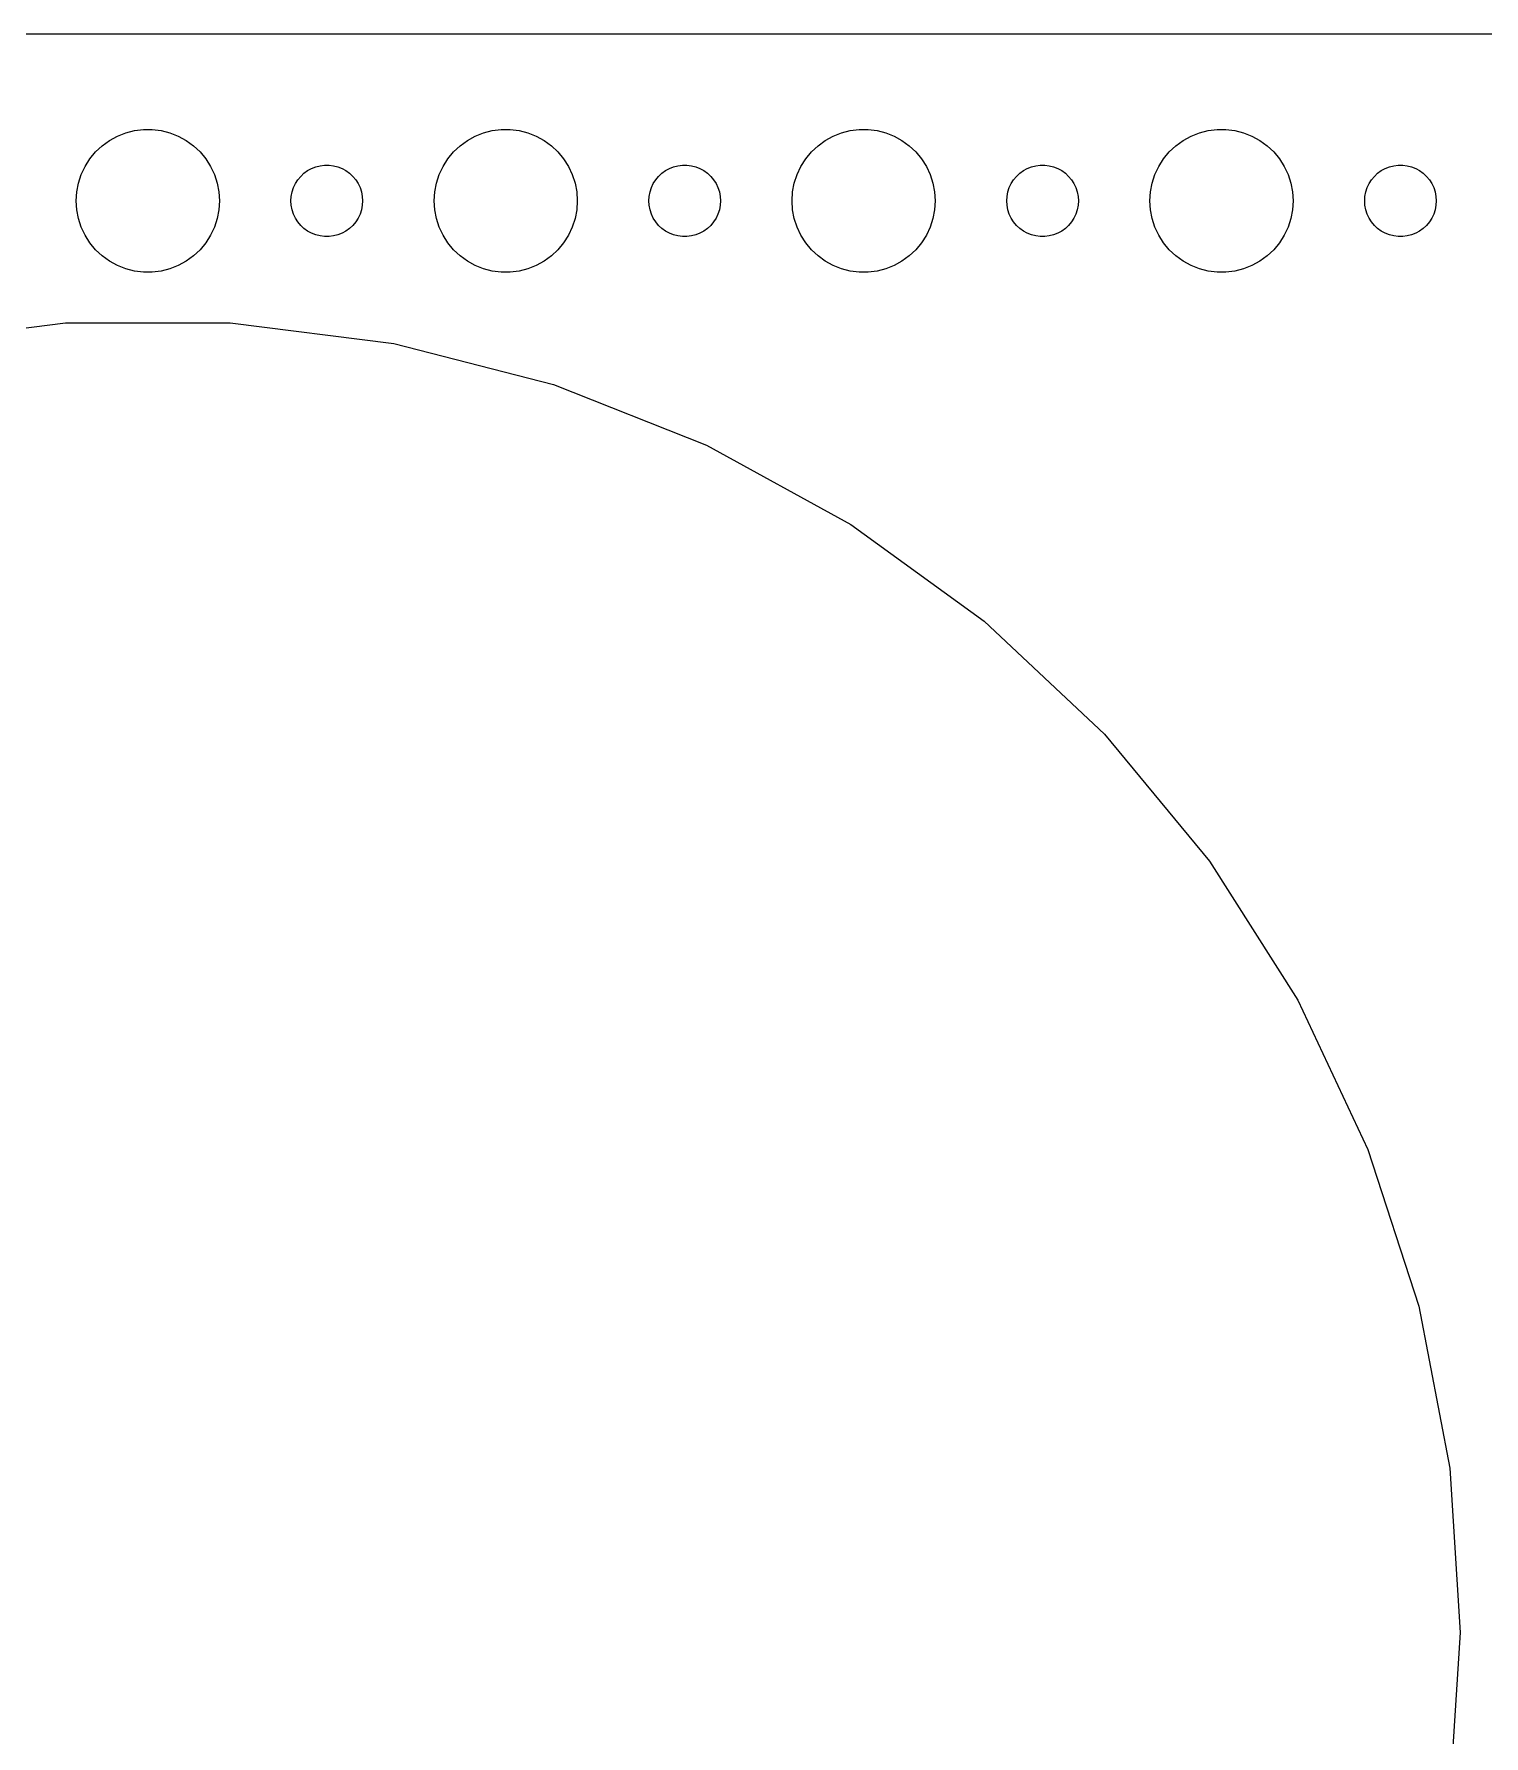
# Model space of a CAD drawing. Header units: metres. Extents: x -240 to 240, y -67 to 67.
# Drawn here: x -177.3 to -116.5, y -4.3 to 67 of the extents above; entities that cross this region are included whole.
import ezdxf

# ---------------------------------------------------------------- set-up
doc = ezdxf.new("R2010")
doc.units = ezdxf.units.M

msp = doc.modelspace()

# ---------------------------------------------------------------- linework, layer by layer
for p, q in [((234.814, 66.9901), (-234.814, 66.9901)), ((-173.777, 62.7145), (-173.427, 62.8532)), ((-173.427, 62.8532), (-173.062, 62.9469)), ((-173.062, 62.9469), (-172.688, 62.9941)), ((-172.688, 62.9941), (-172.312, 62.9941)), ((-172.312, 62.9941), (-171.938, 62.9469)), ((-171.938, 62.9469), (-171.573, 62.8532)), ((-171.573, 62.8532), (-171.223, 62.7145)), ((-158.777, 62.7145), (-158.427, 62.8532)), ((-158.427, 62.8532), (-158.062, 62.9469)), ((-158.062, 62.9469), (-157.688, 62.9941)), ((-157.688, 62.9941), (-157.312, 62.9941)), ((-157.312, 62.9941), (-156.938, 62.9469)), ((-156.938, 62.9469), (-156.573, 62.8532)), ((-156.573, 62.8532), (-156.223, 62.7145)), ((-143.777, 62.7145), (-143.427, 62.8532)), ((-143.427, 62.8532), (-143.062, 62.9469)), ((-143.062, 62.9469), (-142.688, 62.9941)), ((-142.688, 62.9941), (-142.312, 62.9941)), ((-142.312, 62.9941), (-141.938, 62.9469)), ((-141.938, 62.9469), (-141.573, 62.8532)), ((-141.573, 62.8532), (-141.223, 62.7145)), ((-128.777, 62.7145), (-128.427, 62.8532)), ((-128.427, 62.8532), (-128.062, 62.9469)), ((-128.062, 62.9469), (-127.688, 62.9941)), ((-127.688, 62.9941), (-127.312, 62.9941)), ((-127.312, 62.9941), (-126.938, 62.9469)), ((-126.938, 62.9469), (-126.573, 62.8532)), ((-126.573, 62.8532), (-126.223, 62.7145)), ((-174.927, 61.7634), (-174.687, 62.0536)), ((-174.687, 62.0536), (-174.412, 62.3115)), ((-174.412, 62.3115), (-174.107, 62.533)), ((-174.107, 62.533), (-173.777, 62.7145)), ((-171.223, 62.7145), (-170.893, 62.533)), ((-170.893, 62.533), (-170.588, 62.3115)), ((-170.588, 62.3115), (-170.313, 62.0536)), ((-170.313, 62.0536), (-170.073, 61.7634)), ((-159.927, 61.7634), (-159.687, 62.0536)), ((-159.687, 62.0536), (-159.412, 62.3115)), ((-159.412, 62.3115), (-159.107, 62.533)), ((-159.107, 62.533), (-158.777, 62.7145)), ((-156.223, 62.7145), (-155.893, 62.533)), ((-155.893, 62.533), (-155.588, 62.3115)), ((-155.588, 62.3115), (-155.313, 62.0536)), ((-155.313, 62.0536), (-155.073, 61.7634)), ((-144.927, 61.7634), (-144.687, 62.0536)), ((-144.687, 62.0536), (-144.412, 62.3115)), ((-144.412, 62.3115), (-144.107, 62.533)), ((-144.107, 62.533), (-143.777, 62.7145)), ((-141.223, 62.7145), (-140.893, 62.533)), ((-140.893, 62.533), (-140.588, 62.3115)), ((-140.588, 62.3115), (-140.313, 62.0536)), ((-140.313, 62.0536), (-140.073, 61.7634)), ((-129.927, 61.7634), (-129.687, 62.0536)), ((-129.687, 62.0536), (-129.412, 62.3115)), ((-129.412, 62.3115), (-129.107, 62.533)), ((-129.107, 62.533), (-128.777, 62.7145)), ((-126.223, 62.7145), (-125.893, 62.533)), ((-125.893, 62.533), (-125.588, 62.3115)), ((-125.588, 62.3115), (-125.313, 62.0536)), ((-125.313, 62.0536), (-125.073, 61.7634)), ((-175.289, 61.1044), (-175.129, 61.4453)), ((-175.129, 61.4453), (-174.927, 61.7634)), ((-170.073, 61.7634), (-169.871, 61.4453)), ((-169.871, 61.4453), (-169.711, 61.1044)), ((-165.804, 61.2665), (-165.639, 61.3572)), ((-165.639, 61.3572), (-165.464, 61.4266)), ((-165.464, 61.4266), (-165.281, 61.4734)), ((-165.281, 61.4734), (-165.094, 61.497)), ((-165.094, 61.497), (-164.906, 61.497)), ((-164.906, 61.497), (-164.719, 61.4734)), ((-164.719, 61.4734), (-164.536, 61.4266)), ((-164.536, 61.4266), (-164.361, 61.3572)), ((-164.361, 61.3572), (-164.196, 61.2665)), ((-160.289, 61.1044), (-160.129, 61.4453)), ((-160.129, 61.4453), (-159.927, 61.7634)), ((-155.073, 61.7634), (-154.871, 61.4453)), ((-154.871, 61.4453), (-154.711, 61.1044)), ((-150.804, 61.2665), (-150.639, 61.3572)), ((-150.639, 61.3572), (-150.464, 61.4266)), ((-150.464, 61.4266), (-150.281, 61.4734)), ((-150.281, 61.4734), (-150.094, 61.497)), ((-150.094, 61.497), (-149.906, 61.497)), ((-149.906, 61.497), (-149.719, 61.4734)), ((-149.719, 61.4734), (-149.536, 61.4266)), ((-149.536, 61.4266), (-149.361, 61.3572)), ((-149.361, 61.3572), (-149.196, 61.2665)), ((-145.289, 61.1044), (-145.129, 61.4453)), ((-145.129, 61.4453), (-144.927, 61.7634)), ((-140.073, 61.7634), (-139.871, 61.4453)), ((-139.871, 61.4453), (-139.711, 61.1044)), ((-135.804, 61.2665), (-135.639, 61.3572)), ((-135.639, 61.3572), (-135.464, 61.4266)), ((-135.464, 61.4266), (-135.281, 61.4734)), ((-135.281, 61.4734), (-135.094, 61.497)), ((-135.094, 61.497), (-134.906, 61.497)), ((-134.906, 61.497), (-134.719, 61.4734)), ((-134.719, 61.4734), (-134.536, 61.4266)), ((-134.536, 61.4266), (-134.361, 61.3572)), ((-134.361, 61.3572), (-134.196, 61.2665)), ((-130.289, 61.1044), (-130.129, 61.4453)), ((-130.129, 61.4453), (-129.927, 61.7634)), ((-125.073, 61.7634), (-124.871, 61.4453)), ((-124.871, 61.4453), (-124.711, 61.1044)), ((-120.804, 61.2665), (-120.639, 61.3572)), ((-120.639, 61.3572), (-120.464, 61.4266)), ((-120.464, 61.4266), (-120.281, 61.4734)), ((-120.281, 61.4734), (-120.094, 61.497)), ((-120.094, 61.497), (-119.906, 61.497)), ((-119.906, 61.497), (-119.719, 61.4734)), ((-119.719, 61.4734), (-119.536, 61.4266)), ((-119.536, 61.4266), (-119.361, 61.3572)), ((-119.361, 61.3572), (-119.196, 61.2665)), ((-175.476, 60.376), (-175.406, 60.7461)), ((-175.406, 60.7461), (-175.289, 61.1044)), ((-169.711, 61.1044), (-169.594, 60.7461)), ((-169.594, 60.7461), (-169.524, 60.376)), ((-166.395, 60.5522), (-166.314, 60.7226)), ((-166.314, 60.7226), (-166.214, 60.8817)), ((-166.214, 60.8817), (-166.093, 61.0268)), ((-166.093, 61.0268), (-165.956, 61.1558)), ((-165.956, 61.1558), (-165.804, 61.2665)), ((-164.196, 61.2665), (-164.044, 61.1558)), ((-164.044, 61.1558), (-163.907, 61.0268)), ((-163.907, 61.0268), (-163.786, 60.8817)), ((-163.786, 60.8817), (-163.686, 60.7226)), ((-163.686, 60.7226), (-163.605, 60.5522)), ((-160.476, 60.376), (-160.406, 60.7461)), ((-160.406, 60.7461), (-160.289, 61.1044)), ((-154.711, 61.1044), (-154.594, 60.7461)), ((-154.594, 60.7461), (-154.524, 60.376)), ((-151.395, 60.5522), (-151.314, 60.7226)), ((-151.314, 60.7226), (-151.214, 60.8817)), ((-151.214, 60.8817), (-151.093, 61.0268)), ((-151.093, 61.0268), (-150.956, 61.1558)), ((-150.956, 61.1558), (-150.804, 61.2665)), ((-149.196, 61.2665), (-149.044, 61.1558)), ((-149.044, 61.1558), (-148.907, 61.0268)), ((-148.907, 61.0268), (-148.786, 60.8817)), ((-148.786, 60.8817), (-148.686, 60.7226)), ((-148.686, 60.7226), (-148.605, 60.5522)), ((-145.476, 60.376), (-145.406, 60.7461)), ((-145.406, 60.7461), (-145.289, 61.1044)), ((-139.711, 61.1044), (-139.594, 60.7461)), ((-139.594, 60.7461), (-139.524, 60.376)), ((-136.395, 60.5522), (-136.314, 60.7226)), ((-136.314, 60.7226), (-136.214, 60.8817)), ((-136.214, 60.8817), (-136.093, 61.0268)), ((-136.093, 61.0268), (-135.956, 61.1558)), ((-135.956, 61.1558), (-135.804, 61.2665)), ((-134.196, 61.2665), (-134.044, 61.1558)), ((-134.044, 61.1558), (-133.907, 61.0268)), ((-133.907, 61.0268), (-133.786, 60.8817)), ((-133.786, 60.8817), (-133.686, 60.7226)), ((-133.686, 60.7226), (-133.605, 60.5522)), ((-130.476, 60.376), (-130.406, 60.7461)), ((-130.406, 60.7461), (-130.289, 61.1044)), ((-124.711, 61.1044), (-124.594, 60.7461)), ((-124.594, 60.7461), (-124.524, 60.376)), ((-121.395, 60.5522), (-121.314, 60.7226)), ((-121.314, 60.7226), (-121.214, 60.8817)), ((-121.214, 60.8817), (-121.093, 61.0268)), ((-121.093, 61.0268), (-120.956, 61.1558)), ((-120.956, 61.1558), (-120.804, 61.2665)), ((-119.196, 61.2665), (-119.044, 61.1558)), ((-119.044, 61.1558), (-118.907, 61.0268)), ((-118.907, 61.0268), (-118.786, 60.8817)), ((-118.786, 60.8817), (-118.686, 60.7226)), ((-118.686, 60.7226), (-118.605, 60.5522)), ((-175.5, 60), (-175.476, 60.376)), ((-175.476, 59.624), (-175.5, 60)), ((-169.524, 60.376), (-169.5, 60)), ((-169.5, 60), (-169.524, 59.624)), ((-166.5, 60), (-166.488, 60.188)), ((-166.488, 59.812), (-166.5, 60)), ((-166.488, 60.188), (-166.453, 60.373)), ((-166.453, 60.373), (-166.395, 60.5522)), ((-163.605, 60.5522), (-163.547, 60.373)), ((-163.547, 60.373), (-163.512, 60.188)), ((-163.512, 60.188), (-163.5, 60)), ((-163.5, 60), (-163.512, 59.812)), ((-160.5, 60), (-160.476, 60.376)), ((-160.476, 59.624), (-160.5, 60)), ((-154.524, 60.376), (-154.5, 60)), ((-154.5, 60), (-154.524, 59.624)), ((-151.5, 60), (-151.488, 60.188)), ((-151.488, 59.812), (-151.5, 60)), ((-151.488, 60.188), (-151.453, 60.373)), ((-151.453, 60.373), (-151.395, 60.5522)), ((-148.605, 60.5522), (-148.547, 60.373)), ((-148.547, 60.373), (-148.512, 60.188)), ((-148.512, 60.188), (-148.5, 60)), ((-148.5, 60), (-148.512, 59.812)), ((-145.5, 60), (-145.476, 60.376)), ((-145.476, 59.624), (-145.5, 60)), ((-139.524, 60.376), (-139.5, 60)), ((-139.5, 60), (-139.524, 59.624)), ((-136.5, 60), (-136.488, 60.188)), ((-136.488, 59.812), (-136.5, 60)), ((-136.488, 60.188), (-136.453, 60.373)), ((-136.453, 60.373), (-136.395, 60.5522)), ((-133.605, 60.5522), (-133.547, 60.373)), ((-133.547, 60.373), (-133.512, 60.188)), ((-133.512, 60.188), (-133.5, 60)), ((-133.5, 60), (-133.512, 59.812)), ((-130.5, 60), (-130.476, 60.376)), ((-130.476, 59.624), (-130.5, 60)), ((-124.524, 60.376), (-124.5, 60)), ((-124.5, 60), (-124.524, 59.624)), ((-121.5, 60), (-121.488, 60.188)), ((-121.488, 59.812), (-121.5, 60)), ((-121.488, 60.188), (-121.453, 60.373)), ((-121.453, 60.373), (-121.395, 60.5522)), ((-118.605, 60.5522), (-118.547, 60.373)), ((-118.547, 60.373), (-118.512, 60.188)), ((-118.512, 60.188), (-118.5, 60)), ((-118.5, 60), (-118.512, 59.812)), ((-175.406, 59.2539), (-175.476, 59.624)), ((-175.289, 58.8956), (-175.406, 59.2539)), ((-169.594, 59.2539), (-169.711, 58.8956)), ((-169.524, 59.624), (-169.594, 59.2539)), ((-166.453, 59.627), (-166.488, 59.812)), ((-166.395, 59.4478), (-166.453, 59.627)), ((-166.314, 59.2774), (-166.395, 59.4478)), ((-166.214, 59.1183), (-166.314, 59.2774)), ((-163.686, 59.2774), (-163.786, 59.1183)), ((-163.605, 59.4478), (-163.686, 59.2774)), ((-163.547, 59.627), (-163.605, 59.4478)), ((-163.512, 59.812), (-163.547, 59.627)), ((-160.406, 59.2539), (-160.476, 59.624)), ((-160.289, 58.8956), (-160.406, 59.2539)), ((-154.594, 59.2539), (-154.711, 58.8956)), ((-154.524, 59.624), (-154.594, 59.2539)), ((-151.453, 59.627), (-151.488, 59.812)), ((-151.395, 59.4478), (-151.453, 59.627)), ((-151.314, 59.2774), (-151.395, 59.4478)), ((-151.214, 59.1183), (-151.314, 59.2774)), ((-148.686, 59.2774), (-148.786, 59.1183)), ((-148.605, 59.4478), (-148.686, 59.2774)), ((-148.547, 59.627), (-148.605, 59.4478)), ((-148.512, 59.812), (-148.547, 59.627)), ((-145.406, 59.2539), (-145.476, 59.624)), ((-145.289, 58.8956), (-145.406, 59.2539)), ((-139.594, 59.2539), (-139.711, 58.8956)), ((-139.524, 59.624), (-139.594, 59.2539)), ((-136.453, 59.627), (-136.488, 59.812)), ((-136.395, 59.4478), (-136.453, 59.627)), ((-136.314, 59.2774), (-136.395, 59.4478)), ((-136.214, 59.1183), (-136.314, 59.2774)), ((-133.686, 59.2774), (-133.786, 59.1183)), ((-133.605, 59.4478), (-133.686, 59.2774)), ((-133.547, 59.627), (-133.605, 59.4478)), ((-133.512, 59.812), (-133.547, 59.627)), ((-130.406, 59.2539), (-130.476, 59.624)), ((-130.289, 58.8956), (-130.406, 59.2539)), ((-124.594, 59.2539), (-124.711, 58.8956)), ((-124.524, 59.624), (-124.594, 59.2539)), ((-121.453, 59.627), (-121.488, 59.812)), ((-121.395, 59.4478), (-121.453, 59.627)), ((-121.314, 59.2774), (-121.395, 59.4478)), ((-121.214, 59.1183), (-121.314, 59.2774)), ((-118.686, 59.2774), (-118.786, 59.1183)), ((-118.605, 59.4478), (-118.686, 59.2774)), ((-118.547, 59.627), (-118.605, 59.4478)), ((-118.512, 59.812), (-118.547, 59.627)), ((-175.129, 58.5547), (-175.289, 58.8956)), ((-174.927, 58.2366), (-175.129, 58.5547)), ((-169.871, 58.5547), (-170.073, 58.2366)), ((-169.711, 58.8956), (-169.871, 58.5547)), ((-166.093, 58.9732), (-166.214, 59.1183)), ((-165.956, 58.8442), (-166.093, 58.9732)), ((-165.804, 58.7335), (-165.956, 58.8442)), ((-165.639, 58.6428), (-165.804, 58.7335)), ((-165.464, 58.5734), (-165.639, 58.6428)), ((-165.281, 58.5266), (-165.464, 58.5734)), ((-165.094, 58.503), (-165.281, 58.5266)), ((-164.906, 58.503), (-165.094, 58.503)), ((-164.719, 58.5266), (-164.906, 58.503)), ((-164.536, 58.5734), (-164.719, 58.5266)), ((-164.361, 58.6428), (-164.536, 58.5734)), ((-164.196, 58.7335), (-164.361, 58.6428)), ((-164.044, 58.8442), (-164.196, 58.7335)), ((-163.907, 58.9732), (-164.044, 58.8442)), ((-163.786, 59.1183), (-163.907, 58.9732)), ((-160.129, 58.5547), (-160.289, 58.8956)), ((-159.927, 58.2366), (-160.129, 58.5547)), ((-154.871, 58.5547), (-155.073, 58.2366)), ((-154.711, 58.8956), (-154.871, 58.5547)), ((-151.093, 58.9732), (-151.214, 59.1183)), ((-150.956, 58.8442), (-151.093, 58.9732)), ((-150.804, 58.7335), (-150.956, 58.8442)), ((-150.639, 58.6428), (-150.804, 58.7335)), ((-150.464, 58.5734), (-150.639, 58.6428)), ((-150.281, 58.5266), (-150.464, 58.5734)), ((-150.094, 58.503), (-150.281, 58.5266)), ((-149.906, 58.503), (-150.094, 58.503)), ((-149.719, 58.5266), (-149.906, 58.503)), ((-149.536, 58.5734), (-149.719, 58.5266)), ((-149.361, 58.6428), (-149.536, 58.5734)), ((-149.196, 58.7335), (-149.361, 58.6428)), ((-149.044, 58.8442), (-149.196, 58.7335)), ((-148.907, 58.9732), (-149.044, 58.8442)), ((-148.786, 59.1183), (-148.907, 58.9732)), ((-145.129, 58.5547), (-145.289, 58.8956)), ((-144.927, 58.2366), (-145.129, 58.5547)), ((-139.871, 58.5547), (-140.073, 58.2366)), ((-139.711, 58.8956), (-139.871, 58.5547)), ((-136.093, 58.9732), (-136.214, 59.1183)), ((-135.956, 58.8442), (-136.093, 58.9732)), ((-135.804, 58.7335), (-135.956, 58.8442)), ((-135.639, 58.6428), (-135.804, 58.7335)), ((-135.464, 58.5734), (-135.639, 58.6428)), ((-135.281, 58.5266), (-135.464, 58.5734)), ((-135.094, 58.503), (-135.281, 58.5266)), ((-134.906, 58.503), (-135.094, 58.503)), ((-134.719, 58.5266), (-134.906, 58.503)), ((-134.536, 58.5734), (-134.719, 58.5266)), ((-134.361, 58.6428), (-134.536, 58.5734)), ((-134.196, 58.7335), (-134.361, 58.6428)), ((-134.044, 58.8442), (-134.196, 58.7335)), ((-133.907, 58.9732), (-134.044, 58.8442)), ((-133.786, 59.1183), (-133.907, 58.9732)), ((-130.129, 58.5547), (-130.289, 58.8956)), ((-129.927, 58.2366), (-130.129, 58.5547)), ((-124.871, 58.5547), (-125.073, 58.2366)), ((-124.711, 58.8956), (-124.871, 58.5547)), ((-121.093, 58.9732), (-121.214, 59.1183)), ((-120.956, 58.8442), (-121.093, 58.9732)), ((-120.804, 58.7335), (-120.956, 58.8442)), ((-120.639, 58.6428), (-120.804, 58.7335)), ((-120.464, 58.5734), (-120.639, 58.6428)), ((-120.281, 58.5266), (-120.464, 58.5734)), ((-120.094, 58.503), (-120.281, 58.5266)), ((-119.906, 58.503), (-120.094, 58.503)), ((-119.719, 58.5266), (-119.906, 58.503)), ((-119.536, 58.5734), (-119.719, 58.5266)), ((-119.361, 58.6428), (-119.536, 58.5734)), ((-119.196, 58.7335), (-119.361, 58.6428)), ((-119.044, 58.8442), (-119.196, 58.7335)), ((-118.907, 58.9732), (-119.044, 58.8442)), ((-118.786, 59.1183), (-118.907, 58.9732)), ((-174.687, 57.9464), (-174.927, 58.2366)), ((-174.412, 57.6885), (-174.687, 57.9464)), ((-170.313, 57.9464), (-170.588, 57.6885)), ((-170.073, 58.2366), (-170.313, 57.9464)), ((-159.687, 57.9464), (-159.927, 58.2366)), ((-159.412, 57.6885), (-159.687, 57.9464)), ((-155.313, 57.9464), (-155.588, 57.6885)), ((-155.073, 58.2366), (-155.313, 57.9464)), ((-144.687, 57.9464), (-144.927, 58.2366)), ((-144.412, 57.6885), (-144.687, 57.9464)), ((-140.313, 57.9464), (-140.588, 57.6885)), ((-140.073, 58.2366), (-140.313, 57.9464)), ((-129.687, 57.9464), (-129.927, 58.2366)), ((-129.412, 57.6885), (-129.687, 57.9464)), ((-125.313, 57.9464), (-125.588, 57.6885)), ((-125.073, 58.2366), (-125.313, 57.9464)), ((-174.107, 57.467), (-174.412, 57.6885)), ((-173.777, 57.2855), (-174.107, 57.467)), ((-173.427, 57.1468), (-173.777, 57.2855)), ((-173.062, 57.0531), (-173.427, 57.1468)), ((-171.573, 57.1468), (-171.938, 57.0531)), ((-171.223, 57.2855), (-171.573, 57.1468)), ((-170.893, 57.467), (-171.223, 57.2855)), ((-170.588, 57.6885), (-170.893, 57.467)), ((-159.107, 57.467), (-159.412, 57.6885)), ((-158.777, 57.2855), (-159.107, 57.467)), ((-158.427, 57.1468), (-158.777, 57.2855)), ((-158.062, 57.0531), (-158.427, 57.1468)), ((-156.573, 57.1468), (-156.938, 57.0531)), ((-156.223, 57.2855), (-156.573, 57.1468)), ((-155.893, 57.467), (-156.223, 57.2855)), ((-155.588, 57.6885), (-155.893, 57.467)), ((-144.107, 57.467), (-144.412, 57.6885)), ((-143.777, 57.2855), (-144.107, 57.467)), ((-143.427, 57.1468), (-143.777, 57.2855)), ((-143.062, 57.0531), (-143.427, 57.1468)), ((-141.573, 57.1468), (-141.938, 57.0531)), ((-141.223, 57.2855), (-141.573, 57.1468)), ((-140.893, 57.467), (-141.223, 57.2855)), ((-140.588, 57.6885), (-140.893, 57.467)), ((-129.107, 57.467), (-129.412, 57.6885)), ((-128.777, 57.2855), (-129.107, 57.467)), ((-128.427, 57.1468), (-128.777, 57.2855)), ((-128.062, 57.0531), (-128.427, 57.1468)), ((-126.573, 57.1468), (-126.938, 57.0531)), ((-126.223, 57.2855), (-126.573, 57.1468)), ((-125.893, 57.467), (-126.223, 57.2855)), ((-125.588, 57.6885), (-125.893, 57.467)), ((-172.688, 57.0059), (-173.062, 57.0531)), ((-172.312, 57.0059), (-172.688, 57.0059)), ((-171.938, 57.0531), (-172.312, 57.0059)), ((-157.688, 57.0059), (-158.062, 57.0531)), ((-157.312, 57.0059), (-157.688, 57.0059)), ((-156.938, 57.0531), (-157.312, 57.0059)), ((-142.688, 57.0059), (-143.062, 57.0531)), ((-142.312, 57.0059), (-142.688, 57.0059)), ((-141.938, 57.0531), (-142.312, 57.0059)), ((-127.688, 57.0059), (-128.062, 57.0531)), ((-127.312, 57.0059), (-127.688, 57.0059)), ((-126.938, 57.0531), (-127.312, 57.0059)), ((-182.806, 54.0258), (-175.953, 54.8915)), ((-175.953, 54.8915), (-169.047, 54.8915)), ((-169.047, 54.8915), (-162.194, 54.0258)), ((-162.194, 54.0258), (-155.504, 52.3081)), ((-155.504, 52.3081), (-149.082, 49.7655)), ((-149.082, 49.7655), (-143.03, 46.438)), ((-143.03, 46.438), (-137.442, 42.3782)), ((-137.442, 42.3782), (-132.407, 37.6501)), ((-132.407, 37.6501), (-128.004, 32.3282)), ((-128.004, 32.3282), (-124.303, 26.4964)), ((-124.303, 26.4964), (-121.362, 20.2468)), ((-121.362, 20.2468), (-119.228, 13.6779)), ((-119.228, 13.6779), (-117.934, 6.89333)), ((-117.934, 6.89333), (-117.5, 0)), ((-117.5, 0), (-117.934, -6.89333))]:
    msp.add_line(p, q)

doc.saveas('drawing.dxf')
